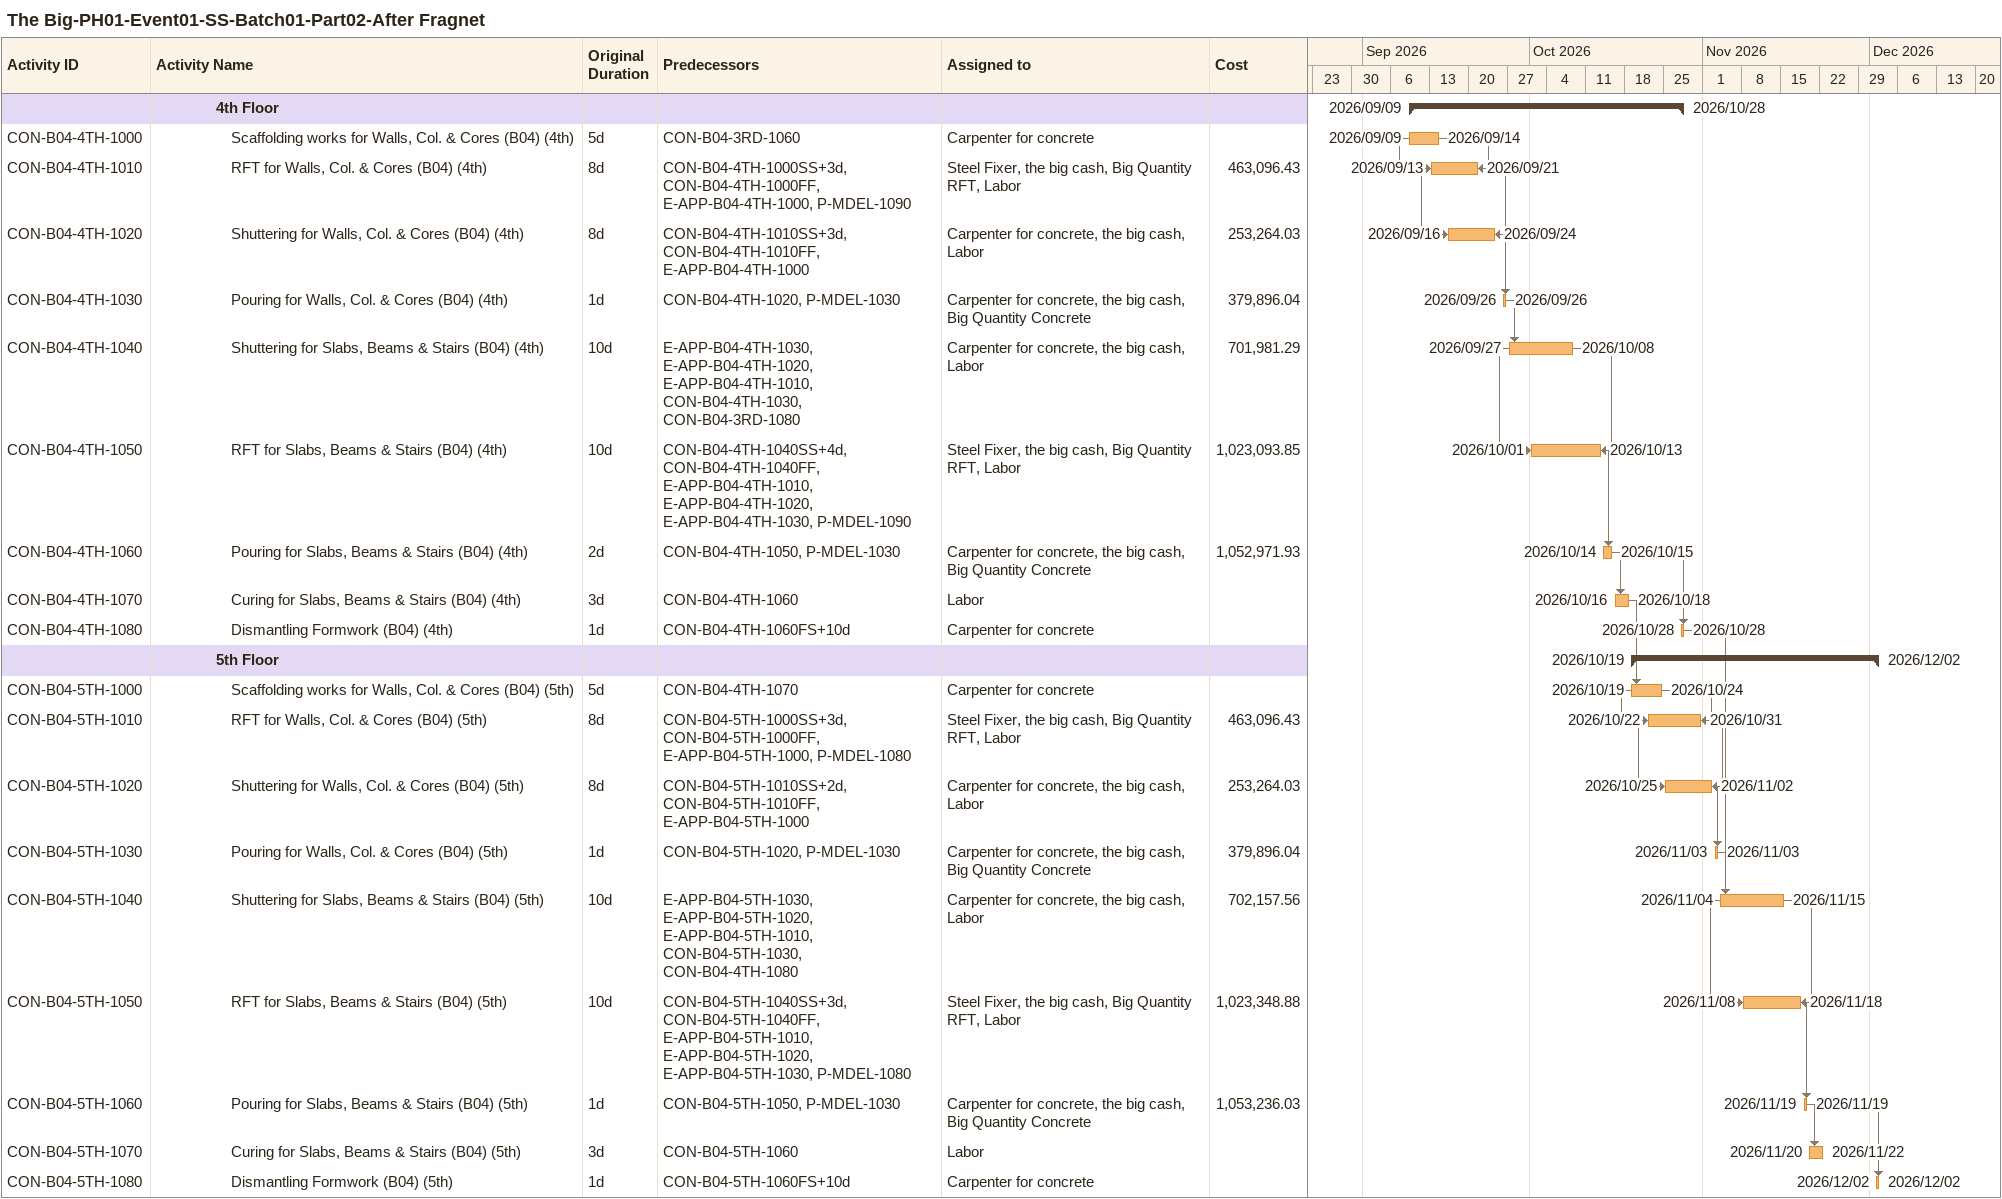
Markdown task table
The Big-PH01-Event01-SS-Batch01-Part02-After Fragnet

| ID | Level | Task | Original duration | Start | Finish | Predecessors | Resources | Cost |
|---|---|---|---|---|---|---|---|---|
|  | 5 | **4th Floor** |  | 2026-09-09 | 2026-10-28 |  |  |  |
| CON-B04-4TH-1000 | 6 | Scaffolding works for Walls, Col. & Cores (B04) (4th) | 5d | 2026-09-09 | 2026-09-14 | CON-B04-3RD-1060 | Carpenter for concrete |  |
| CON-B04-4TH-1010 | 6 | RFT for Walls, Col. & Cores (B04) (4th) | 8d | 2026-09-13 | 2026-09-21 | CON-B04-4TH-1000SS+3d, CON-B04-4TH-1000FF, E-APP-B04-4TH-1000, P-MDEL-1090 | Steel Fixer, the big cash, Big Quantity RFT, Labor | 463096.43 |
| CON-B04-4TH-1020 | 6 | Shuttering for Walls, Col. & Cores (B04) (4th) | 8d | 2026-09-16 | 2026-09-24 | CON-B04-4TH-1010SS+3d, CON-B04-4TH-1010FF, E-APP-B04-4TH-1000 | Carpenter for concrete, the big cash, Labor | 253264.03 |
| CON-B04-4TH-1030 | 6 | Pouring for Walls, Col. & Cores (B04) (4th) | 1d | 2026-09-26 | 2026-09-26 | CON-B04-4TH-1020, P-MDEL-1030 | Carpenter for concrete, the big cash, Big Quantity Concrete | 379896.04 |
| CON-B04-4TH-1040 | 6 | Shuttering for Slabs, Beams & Stairs (B04) (4th) | 10d | 2026-09-27 | 2026-10-08 | E-APP-B04-4TH-1030, E-APP-B04-4TH-1020, E-APP-B04-4TH-1010, CON-B04-4TH-1030, CON-B04-3RD-1080 | Carpenter for concrete, the big cash, Labor | 701981.29 |
| CON-B04-4TH-1050 | 6 | RFT for Slabs, Beams & Stairs (B04) (4th) | 10d | 2026-10-01 | 2026-10-13 | CON-B04-4TH-1040SS+4d, CON-B04-4TH-1040FF, E-APP-B04-4TH-1010, E-APP-B04-4TH-1020, E-APP-B04-4TH-1030, P-MDEL-1090 | Steel Fixer, the big cash, Big Quantity RFT, Labor | 1023093.85 |
| CON-B04-4TH-1060 | 6 | Pouring for Slabs, Beams & Stairs (B04) (4th) | 2d | 2026-10-14 | 2026-10-15 | CON-B04-4TH-1050, P-MDEL-1030 | Carpenter for concrete, the big cash, Big Quantity Concrete | 1052971.93 |
| CON-B04-4TH-1070 | 6 | Curing for Slabs, Beams & Stairs (B04) (4th) | 3d | 2026-10-16 | 2026-10-18 | CON-B04-4TH-1060 | Labor |  |
| CON-B04-4TH-1080 | 6 | Dismantling Formwork (B04) (4th) | 1d | 2026-10-28 | 2026-10-28 | CON-B04-4TH-1060FS+10d | Carpenter for concrete |  |
|  | 5 | **5th Floor** |  | 2026-10-19 | 2026-12-02 |  |  |  |
| CON-B04-5TH-1000 | 6 | Scaffolding works for Walls, Col. & Cores (B04) (5th) | 5d | 2026-10-19 | 2026-10-24 | CON-B04-4TH-1070 | Carpenter for concrete |  |
| CON-B04-5TH-1010 | 6 | RFT for Walls, Col. & Cores (B04) (5th) | 8d | 2026-10-22 | 2026-10-31 | CON-B04-5TH-1000SS+3d, CON-B04-5TH-1000FF, E-APP-B04-5TH-1000, P-MDEL-1080 | Steel Fixer, the big cash, Big Quantity RFT, Labor | 463096.43 |
| CON-B04-5TH-1020 | 6 | Shuttering for Walls, Col. & Cores (B04) (5th) | 8d | 2026-10-25 | 2026-11-02 | CON-B04-5TH-1010SS+2d, CON-B04-5TH-1010FF, E-APP-B04-5TH-1000 | Carpenter for concrete, the big cash, Labor | 253264.03 |
| CON-B04-5TH-1030 | 6 | Pouring for Walls, Col. & Cores (B04) (5th) | 1d | 2026-11-03 | 2026-11-03 | CON-B04-5TH-1020, P-MDEL-1030 | Carpenter for concrete, the big cash, Big Quantity Concrete | 379896.04 |
| CON-B04-5TH-1040 | 6 | Shuttering for Slabs, Beams & Stairs (B04) (5th) | 10d | 2026-11-04 | 2026-11-15 | E-APP-B04-5TH-1030, E-APP-B04-5TH-1020, E-APP-B04-5TH-1010, CON-B04-5TH-1030, CON-B04-4TH-1080 | Carpenter for concrete, the big cash, Labor | 702157.56 |
| CON-B04-5TH-1050 | 6 | RFT for Slabs, Beams & Stairs (B04) (5th) | 10d | 2026-11-08 | 2026-11-18 | CON-B04-5TH-1040SS+3d, CON-B04-5TH-1040FF, E-APP-B04-5TH-1010, E-APP-B04-5TH-1020, E-APP-B04-5TH-1030, P-MDEL-1080 | Steel Fixer, the big cash, Big Quantity RFT, Labor | 1023348.88 |
| CON-B04-5TH-1060 | 6 | Pouring for Slabs, Beams & Stairs (B04) (5th) | 1d | 2026-11-19 | 2026-11-19 | CON-B04-5TH-1050, P-MDEL-1030 | Carpenter for concrete, the big cash, Big Quantity Concrete | 1053236.03 |
| CON-B04-5TH-1070 | 6 | Curing for Slabs, Beams & Stairs (B04) (5th) | 3d | 2026-11-20 | 2026-11-22 | CON-B04-5TH-1060 | Labor |  |
| CON-B04-5TH-1080 | 6 | Dismantling Formwork (B04) (5th) | 1d | 2026-12-02 | 2026-12-02 | CON-B04-5TH-1060FS+10d | Carpenter for concrete |  |
